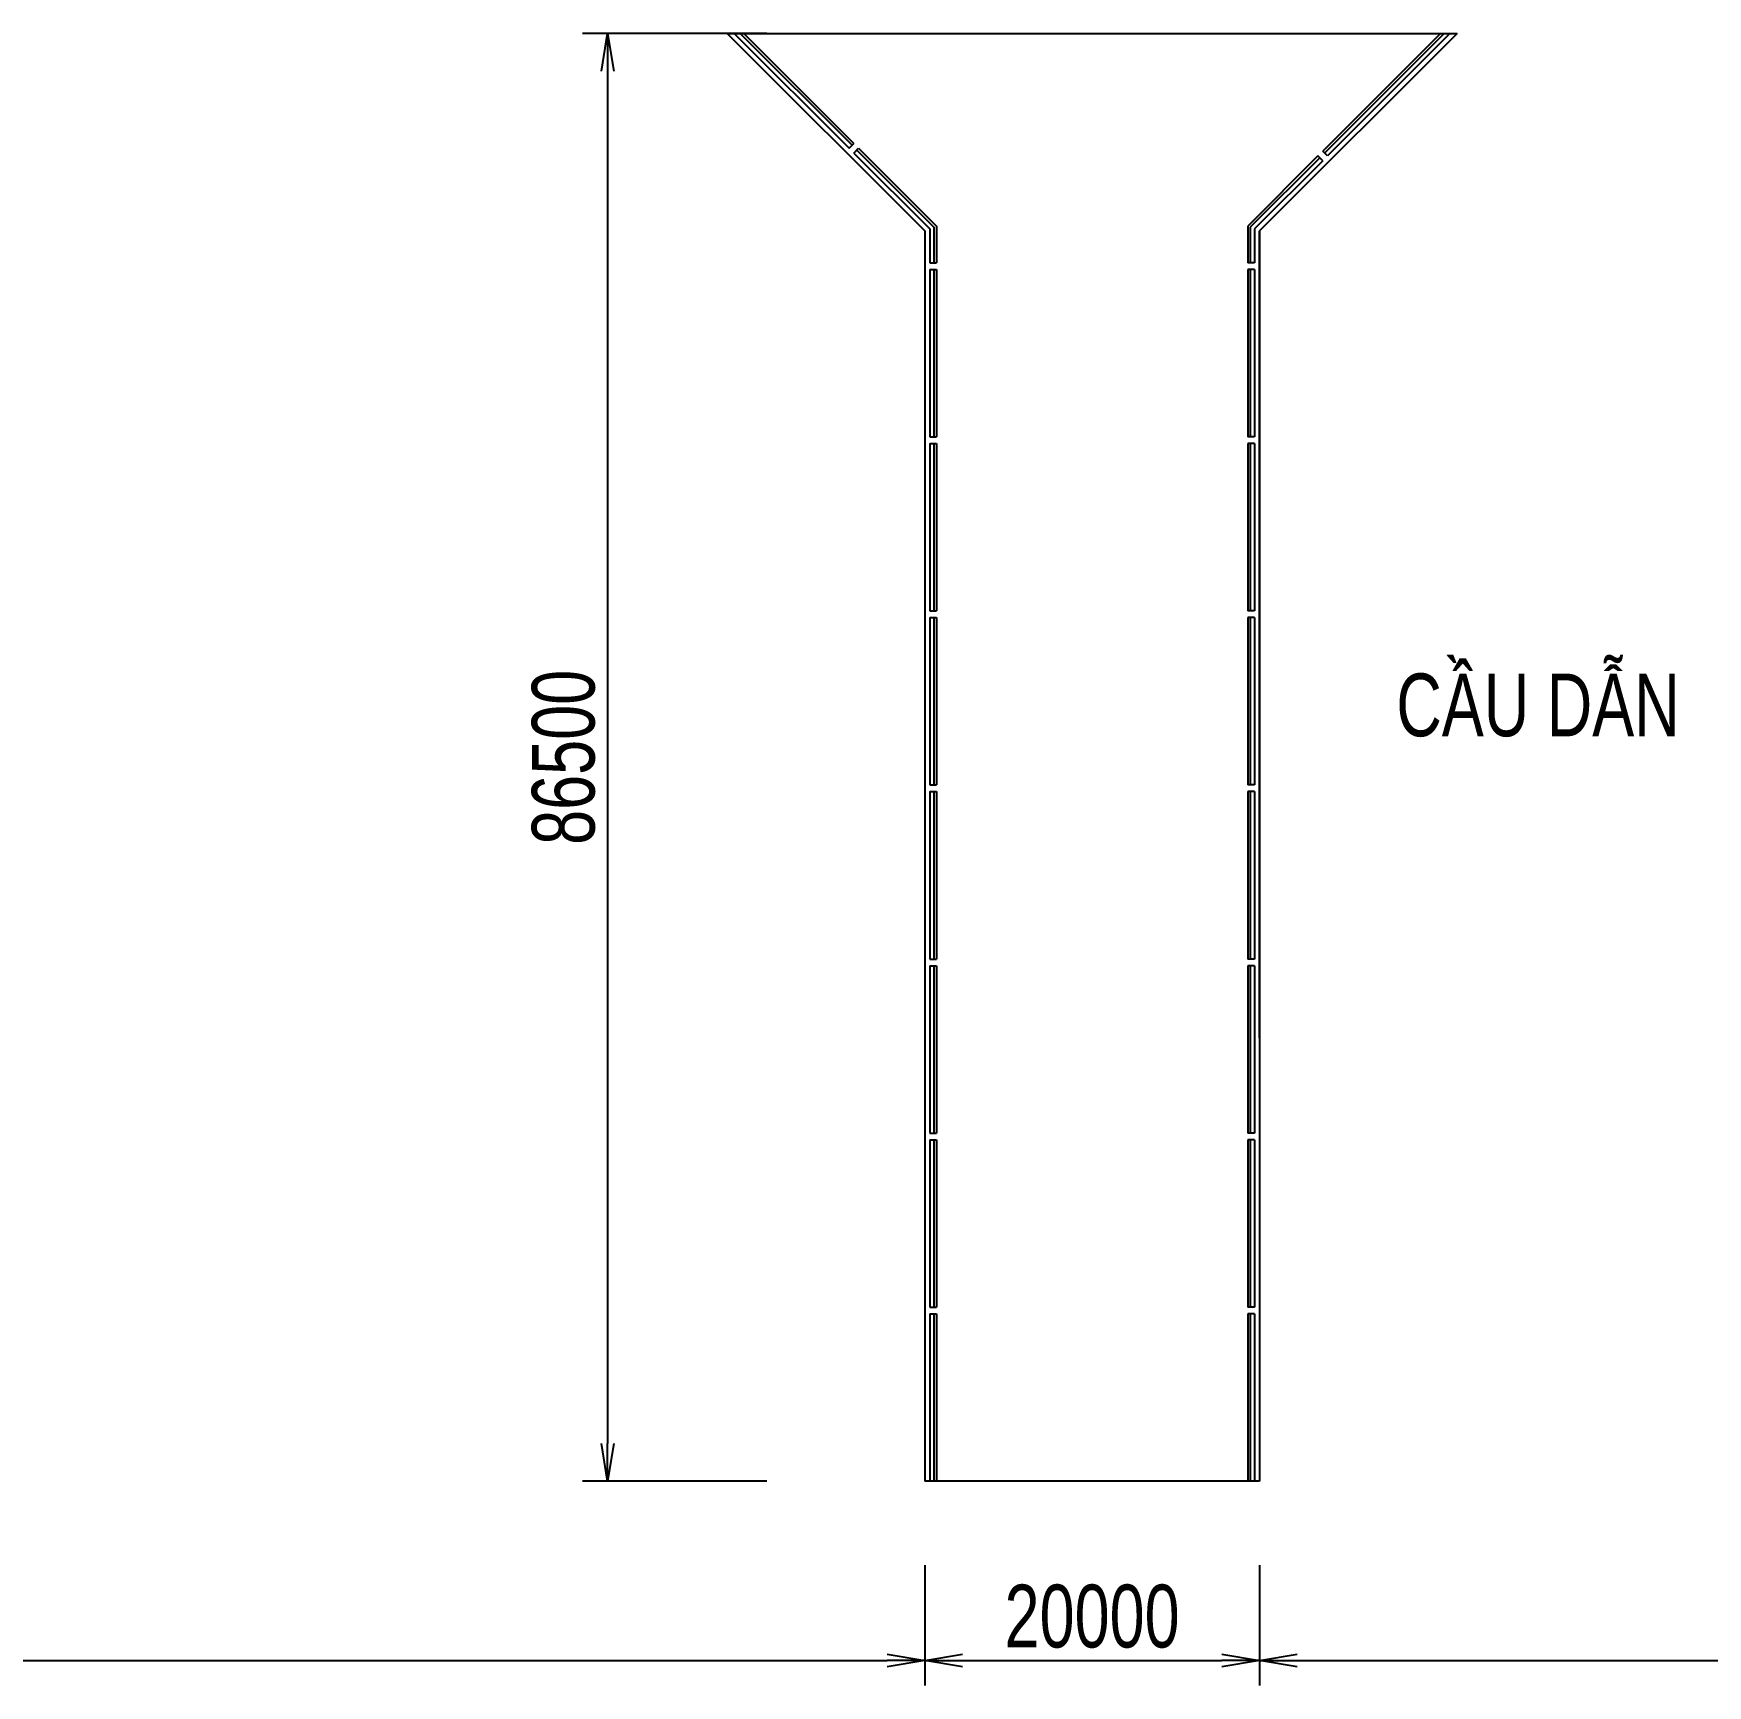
# Model space of a CAD drawing. Extents: x 3412 to 1212600, y 2456 to 246916.
# Drawn here: x 1006291 to 1106291, y 30037 to 128746 of the extents above; entities that cross this region are included whole.
import ezdxf
from ezdxf.enums import TextEntityAlignment as Align

# ---------------------------------------------------------------- set-up
doc = ezdxf.new("R2010")
doc.units = 0
doc.header["$LTSCALE"] = 20
doc.header["$MEASUREMENT"] = 0
doc.layers.get('0').update_dxf_attribs({"linetype": 'CONTINUOUS'})
doc.layers.get('DEFPOINTS').update_dxf_attribs({"linetype": 'CONTINUOUS'})
for name, color, linetype in [('BAO', 7, 'CONTINUOUS'), ('DIM', 4, 'CONTINUOUS'), ('Gochanxe', 6, 'CONTINUOUS'), ('Text-Vie', 4, 'CONTINUOUS')]:
    doc.layers.add(name, color=color, linetype=linetype)
doc.styles.add('VNROMANS', font='vn_vni.shx', dxfattribs={"width": 0.75, "bigfont": 'bigfont.shx'})
doc.dimstyles.new('D1500', dxfattribs={"dimscale": 1500, "dimtxt": 2.5, "dimasz": 1.5, "dimexe": 1, "dimexo": 0, "dimgap": 0.5, "dimtad": 1, "dimzin": 12, "dimdsep": 46, "dimtxsty": 'VNROMANS', "dimblk1": 'OPEN', "dimblk2": 'OPEN', "dimsah": 1, "dimcen": -1, "dimclrd": 4, "dimclre": 4, "dimclrt": 4, "dimadec": 0, "dimazin": 0, "dimtfac": 1, "dimtmove": 2, "dimatfit": 3, "dimldrblk": 'OPEN', "dimfxl": 1, "dimtolj": 1, "dimtzin": 12, "dimarcsym": 0})

# ---------------------------------------------------------------- blocks, each defined once
blk = doc.blocks.new('_OPEN')
at = {"color": 0, "linetype": 'ByBlock'}
for p, q in [((-1, 0.167), (0, 0)), ((0, 0), (-1, -0.167)), ((0, 0), (-1, 0))]:
    blk.add_line(p, q, dxfattribs=at)
blk = doc.blocks.new('*D71')
at = {"layer": 'DEFPOINTS', "color": 0, "transparency": 16777216}
for p in [(921528, 37231), (1059528, 37231), (1059528, 31537)]:
    blk.add_point(p, dxfattribs=at)
at = {"layer": 'DIM', "color": 4, "lineweight": -2, "transparency": 16777216}
for p, q in [((921528, 37231), (921528, 30037)), ((1059528, 37231), (1059528, 30037)), ((923778, 31537), (1057278, 31537))]:
    blk.add_line(p, q, dxfattribs=at)
at = {"layer": 'DIM', "color": 4, "lineweight": -2, "transparency": 16777216, "xscale": 2250, "yscale": 2250, "zscale": 2250, "rotation": 180}
blk.add_blockref('_OPEN', (921528, 31537), dxfattribs=at)
at = {"layer": 'DIM', "color": 4, "lineweight": -2, "transparency": 16777216, "xscale": 2250, "yscale": 2250, "zscale": 2250}
blk.add_blockref('_OPEN', (1059528, 31537), dxfattribs=at)
at = {"layer": 'DIM', "color": 4, "transparency": 16777216, "insert": (990528, 34162), "char_height": 3750, "attachment_point": 5, "style": 'VNROMANS'}
blk.add_mtext('\\A1;138000', dxfattribs=at)
blk = doc.blocks.new('*D72')
at = {"layer": 'DEFPOINTS', "color": 0, "transparency": 16777216}
for p in [(1079528, 37231), (1206528, 37231), (1206528, 31537)]:
    blk.add_point(p, dxfattribs=at)
at = {"layer": 'DIM', "color": 4, "lineweight": -2, "transparency": 16777216}
for p, q in [((1079528, 37231), (1079528, 30037)), ((1206528, 37231), (1206528, 30037)), ((1081778, 31537), (1204278, 31537))]:
    blk.add_line(p, q, dxfattribs=at)
at = {"layer": 'DIM', "color": 4, "lineweight": -2, "transparency": 16777216, "xscale": 2250, "yscale": 2250, "zscale": 2250, "rotation": 180}
blk.add_blockref('_OPEN', (1079528, 31537), dxfattribs=at)
at = {"layer": 'DIM', "color": 4, "lineweight": -2, "transparency": 16777216, "xscale": 2250, "yscale": 2250, "zscale": 2250}
blk.add_blockref('_OPEN', (1206528, 31537), dxfattribs=at)
at = {"layer": 'DIM', "color": 4, "transparency": 16777216, "insert": (1143028, 34162), "char_height": 3750, "attachment_point": 5, "style": 'VNROMANS'}
blk.add_mtext('\\A1;127000', dxfattribs=at)
blk = doc.blocks.new('*D74')
at = {"layer": 'DEFPOINTS', "color": 0, "transparency": 16777216}
for p in [(1059528, 37231), (1079528, 37231), (1079528, 31537)]:
    blk.add_point(p, dxfattribs=at)
at = {"layer": 'DIM', "color": 4, "lineweight": -2, "transparency": 16777216}
for p, q in [((1059528, 37231), (1059528, 30037)), ((1079528, 37231), (1079528, 30037)), ((1061778, 31537), (1077278, 31537))]:
    blk.add_line(p, q, dxfattribs=at)
at = {"layer": 'DIM', "color": 4, "lineweight": -2, "transparency": 16777216, "xscale": 2250, "yscale": 2250, "zscale": 2250, "rotation": 180}
blk.add_blockref('_OPEN', (1059528, 31537), dxfattribs=at)
at = {"layer": 'DIM', "color": 4, "lineweight": -2, "transparency": 16777216, "xscale": 2250, "yscale": 2250, "zscale": 2250}
blk.add_blockref('_OPEN', (1079528, 31537), dxfattribs=at)
at = {"layer": 'DIM', "color": 4, "transparency": 16777216, "insert": (1069528, 34162), "char_height": 3750, "attachment_point": 5, "style": 'VNROMANS'}
blk.add_mtext('\\A1;20000', dxfattribs=at)
blk = doc.blocks.new('*D84')
at = {"layer": 'DEFPOINTS', "color": 0, "transparency": 16777216}
for p in [(1050091, 128746), (1040588, 42246), (1050091, 42246)]:
    blk.add_point(p, dxfattribs=at)
at = {"layer": 'DIM', "color": 4, "lineweight": -2, "transparency": 16777216}
for p, q in [((1050091, 128746), (1039088, 128746)), ((1040588, 126496), (1040588, 44496)), ((1050091, 42246), (1039088, 42246))]:
    blk.add_line(p, q, dxfattribs=at)
at = {"layer": 'DIM', "color": 4, "lineweight": -2, "transparency": 16777216, "xscale": 2250, "yscale": 2250, "zscale": 2250}
for p, rotation in [((1040588, 128746), 90), ((1040588, 42246), 270)]:
    blk.add_blockref('_OPEN', p, dxfattribs=dict(at, rotation=rotation))
at = {"layer": 'DIM', "color": 4, "transparency": 16777216, "insert": (1037963, 85496), "char_height": 3750, "attachment_point": 5, "rotation": 90, "style": 'VNROMANS'}
blk.add_mtext('\\A1;86500', dxfattribs=at)
blk = doc.blocks.new('*D85')
at = {"layer": 'DEFPOINTS', "color": 0, "transparency": 16777216}
for p in [(1079528, 37231), (1206528, 37231), (1206528, 31537)]:
    blk.add_point(p, dxfattribs=at)
at = {"layer": 'DIM', "color": 4, "lineweight": -2, "transparency": 16777216}
for p, q in [((1079528, 37231), (1079528, 30037)), ((1206528, 37231), (1206528, 30037)), ((1081778, 31537), (1204278, 31537))]:
    blk.add_line(p, q, dxfattribs=at)
at = {"layer": 'DIM', "color": 4, "lineweight": -2, "transparency": 16777216, "xscale": 2250, "yscale": 2250, "zscale": 2250, "rotation": 180}
blk.add_blockref('_OPEN', (1079528, 31537), dxfattribs=at)
at = {"layer": 'DIM', "color": 4, "lineweight": -2, "transparency": 16777216, "xscale": 2250, "yscale": 2250, "zscale": 2250}
blk.add_blockref('_OPEN', (1206528, 31537), dxfattribs=at)
at = {"layer": 'DIM', "color": 4, "transparency": 16777216, "insert": (1143028, 34162), "char_height": 3750, "attachment_point": 5, "style": 'VNROMANS'}
blk.add_mtext('\\A1;127000', dxfattribs=at)
blk = doc.blocks.new('*D86')
at = {"layer": 'DEFPOINTS', "color": 0, "transparency": 16777216}
for p in [(1059528, 37231), (1079528, 37231), (1079528, 31537)]:
    blk.add_point(p, dxfattribs=at)
at = {"layer": 'DIM', "color": 4, "lineweight": -2, "transparency": 16777216}
for p, q in [((1059528, 37231), (1059528, 30037)), ((1079528, 37231), (1079528, 30037)), ((1061778, 31537), (1077278, 31537))]:
    blk.add_line(p, q, dxfattribs=at)
at = {"layer": 'DIM', "color": 4, "lineweight": -2, "transparency": 16777216, "xscale": 2250, "yscale": 2250, "zscale": 2250, "rotation": 180}
blk.add_blockref('_OPEN', (1059528, 31537), dxfattribs=at)
at = {"layer": 'DIM', "color": 4, "lineweight": -2, "transparency": 16777216, "xscale": 2250, "yscale": 2250, "zscale": 2250}
blk.add_blockref('_OPEN', (1079528, 31537), dxfattribs=at)
at = {"layer": 'DIM', "color": 4, "transparency": 16777216, "insert": (1069528, 34162), "char_height": 3750, "attachment_point": 5, "style": 'VNROMANS'}
blk.add_mtext('\\A1;20000', dxfattribs=at)
blk = doc.blocks.new('gcx')
at = {"layer": 'Gochanxe'}
for p, q in [((641624, -60020), (648483, -66879)), ((641978, -60020), (648660, -66702)), ((642190, -60020), (648766, -66596)), ((683810, -60020), (676774, -67056)), ((684022, -60020), (676880, -67162)), ((684376, -60020), (677057, -67339)), ((648483, -66879), (648766, -66596)), ((648766, -67162), (649049, -66879)), ((648943, -66985), (653550, -71592)), ((649049, -66879), (653700, -71530)), ((648766, -67162), (653300, -71696)), ((676491, -67339), (672300, -71530)), ((676598, -67445), (672450, -71592)), ((676774, -67621), (672700, -71696)), ((676774, -67621), (676491, -67339)), ((677057, -67339), (676774, -67056)), ((653300, -71696), (653300, -73720)), ((653550, -71592), (653550, -73720)), ((653700, -71530), (653700, -73720)), ((672300, -71530), (672300, -73720)), ((672450, -71592), (672450, -73720)), ((672700, -71696), (672700, -73720)), ((653300, -73720), (653700, -73720)), ((672700, -73720), (672300, -73720)), ((653300, -74120), (653700, -74120)), ((653300, -74120), (653300, -84120)), ((653550, -74120), (653550, -84120)), ((653700, -74120), (653700, -84120)), ((672700, -74120), (672300, -74120)), ((672300, -74120), (672300, -84120)), ((672450, -74120), (672450, -84120)), ((672700, -74120), (672700, -84120)), ((653300, -84120), (653700, -84120)), ((653300, -84520), (653700, -84520)), ((653300, -84520), (653300, -94520)), ((653550, -84520), (653550, -94520)), ((653700, -84520), (653700, -94520)), ((672700, -84120), (672300, -84120)), ((672700, -84520), (672300, -84520)), ((672300, -84520), (672300, -94520)), ((672450, -84520), (672450, -94520)), ((672700, -84520), (672700, -94520)), ((653300, -94520), (653700, -94520)), ((653300, -94920), (653700, -94920)), ((653300, -94920), (653300, -104920)), ((653550, -94920), (653550, -104920)), ((653700, -94920), (653700, -104920)), ((672700, -94520), (672300, -94520)), ((672700, -94920), (672300, -94920)), ((672300, -94920), (672300, -104920)), ((672450, -94920), (672450, -104920)), ((672700, -94920), (672700, -104920)), ((653300, -104920), (653700, -104920)), ((672700, -104920), (672300, -104920)), ((653300, -105320), (653700, -105320)), ((653300, -105320), (653300, -115320)), ((653550, -105320), (653550, -115320)), ((653700, -105320), (653700, -115320)), ((672700, -105320), (672300, -105320)), ((672300, -105320), (672300, -115320)), ((672450, -105320), (672450, -115320)), ((672700, -105320), (672700, -115320)), ((653300, -115320), (653700, -115320)), ((653300, -115720), (653700, -115720)), ((653300, -115720), (653300, -125720)), ((653550, -115720), (653550, -125720)), ((653700, -115720), (653700, -125720)), ((672700, -115320), (672300, -115320)), ((672700, -115720), (672300, -115720)), ((672300, -115720), (672300, -125720)), ((672450, -115720), (672450, -125720)), ((672700, -115720), (672700, -125720)), ((653300, -125720), (653700, -125720)), ((672700, -125720), (672300, -125720)), ((653300, -126120), (653700, -126120)), ((653300, -126120), (653300, -136120)), ((653550, -126120), (653550, -136120)), ((653700, -126120), (653700, -136120)), ((672700, -126120), (672300, -126120)), ((672300, -126120), (672300, -136120)), ((672450, -126120), (672450, -136120)), ((672700, -126120), (672700, -136120)), ((653300, -136120), (653700, -136120)), ((653300, -136520), (653700, -136520)), ((653300, -136520), (653300, -146520)), ((653550, -136520), (653550, -146520)), ((653700, -136520), (653700, -146520)), ((672700, -136120), (672300, -136120)), ((672700, -136520), (672300, -136520)), ((672300, -136520), (672300, -146520)), ((672450, -136520), (672450, -146520)), ((672700, -136520), (672700, -146520))]:
    blk.add_line(p, q, dxfattribs=at)

msp = doc.modelspace()

# ---------------------------------------------------------------- linework, layer by layer
at = {"layer": 'BAO', "ltscale": 0.003}
msp.add_line((1047728.412, 128745.991), (1091328.412, 128745.991), dxfattribs=at)
at = {"layer": 'BAO'}
for p, q in [((1047728.412, 128745.991), (1059528.412, 116945.991)), ((1091328.412, 128745.991), (1079528.412, 116945.991)), ((1059528.412, 116945.991), (1059528.412, 103755.991)), ((1079528.412, 103755.991), (1079528.412, 116945.991)), ((1079528.412, 116945.991), (1079528.412, 68745.991)), ((1079528.412, 68745.991), (1079528.412, 105355.991)), ((1079528.412, 105063.264), (1079528.412, 68745.991)), ((1059528.412, 103755.991), (1059528.412, 42245.991)), ((1079528.412, 103755.991), (1079528.412, 42245.991)), ((1079528.412, 68725.991), (1079528.412, 42245.991)), ((1079528.412, 42245.991), (1059528.412, 42245.991))]:
    msp.add_line(p, q, dxfattribs=at)

# ---------------------------------------------------------------- block references
at = {"layer": 'Gochanxe', "color": 4}
msp.add_blockref('gcx', (406528.412, 188765.991), dxfattribs=at)

# ---------------------------------------------------------------- texts
at = {"layer": 'Text-Vie', "style": 'VNROMANS', "width": 0.75}
msp.add_text('CAÀU DAÃN ', height=3750, dxfattribs=at).set_placement((1096687.858, 89168.64), align=Align.MIDDLE)

# ---------------------------------------------------------------- dimensions: what is measured, and where the dimension line sits
at = {"layer": 'DIM'}
dim = msp.add_linear_dim(base=(1040588.112, 42245.991), p1=(1050090.551, 128745.991), p2=(1050090.551, 42245.991), angle=90, dimstyle='D1500', dxfattribs=at)
dim.commit()
dim.dimension.update_dxf_attribs({"geometry": '*D84', "text_midpoint": (1037963.112, 85495.991)})
for base, p1, p2, picture, middle in [((1059528.412, 31536.984), (921528.412, 37231.06), (1059528.412, 37231.06), '*D71', (990528.412, 34161.984)), ((1079528.412, 31536.984), (1059528.412, 37231.06), (1079528.412, 37231.06), '*D74', (1069528.412, 34161.984)), ((1079528.412, 31536.984), (1059528.412, 37231.06), (1079528.412, 37231.06), '*D86', (1069528.412, 34161.984)), ((1206528.412, 31536.984), (1079528.412, 37231.06), (1206528.412, 37231.06), '*D72', (1143028.412, 34161.984)), ((1206528.412, 31536.984), (1079528.412, 37231.06), (1206528.412, 37231.06), '*D85', (1143028.412, 34161.984))]:
    dim = msp.add_linear_dim(base=base, p1=p1, p2=p2, dimstyle='D1500', override={"dimazin": 1}, dxfattribs=at)
    dim.commit()
    dim.dimension.update_dxf_attribs({"geometry": picture, "text_midpoint": middle})

doc.saveas('drawing.dxf')
